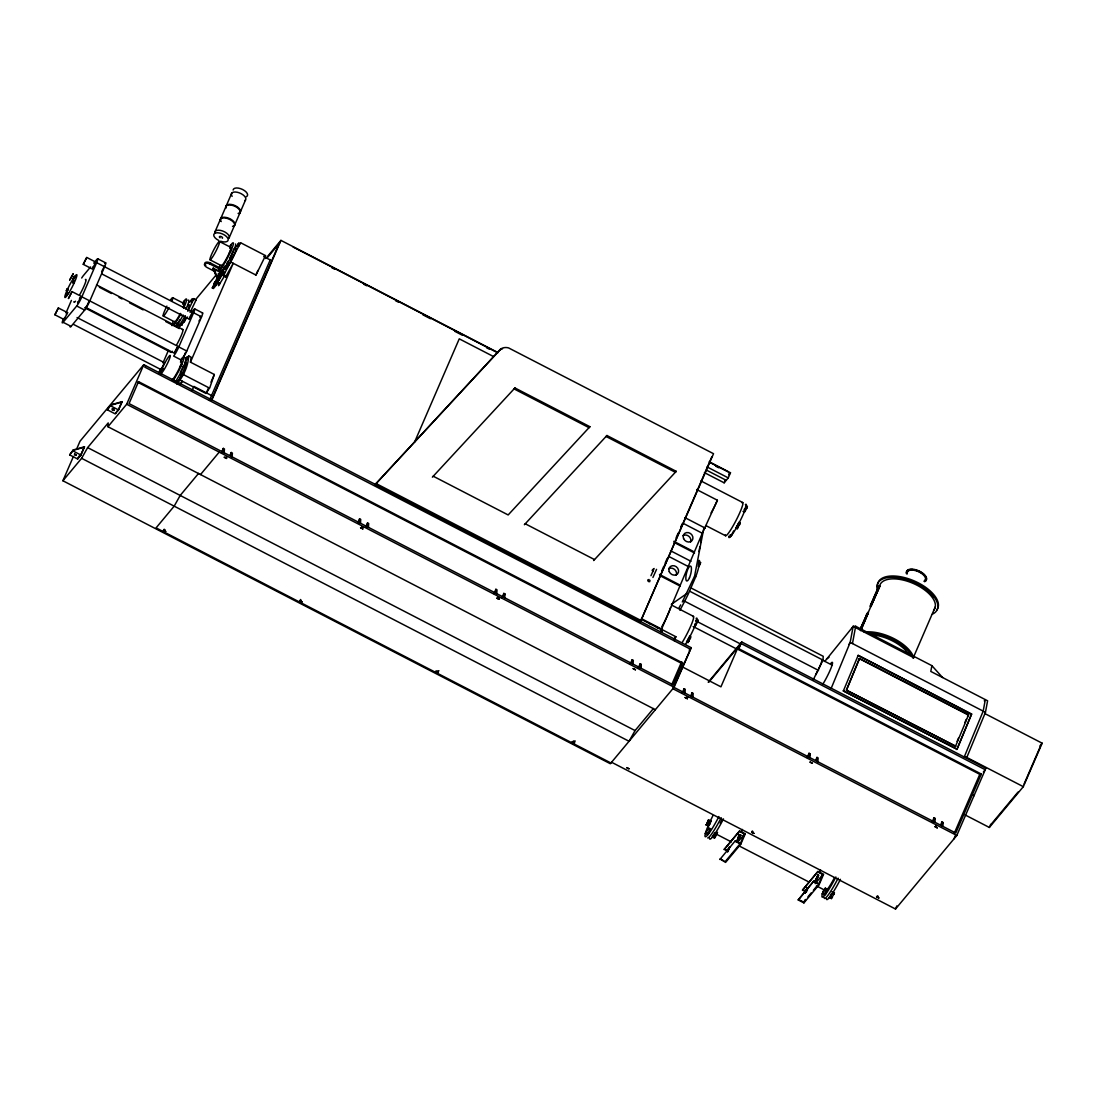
<?xml version="1.0" encoding="UTF-8"?>
<svg xmlns="http://www.w3.org/2000/svg" width="1097" height="1097" viewBox="0 0 1097 1097"><rect width="100%" height="100%" fill="white"/><g stroke="black" fill="none" stroke-linecap="round" stroke-linejoin="round"><path stroke-width="1.5" d="M655.375 709.69L107.945 426.719L108.205 422.921L87.637 447.603L81.617 458.313L62.899 480.76L610.33 763.731L674.093 687.229L691.206 647.683L143.776 364.711L80.012 441.227L76.721 448.824M223.048 452.17L223.294 448.385L224.432 448.961L224.186 452.759M230.987 456.283L231.248 452.485L232.386 453.075L232.125 456.873M359.336 522.625L359.583 518.826L360.721 519.416L360.474 523.2M367.289 526.725L367.536 522.94L368.674 523.53L368.414 527.314M495.625 593.066L495.885 589.281L497.01 589.871L496.763 593.655M503.578 597.179L503.825 593.395L504.963 593.971L504.716 597.769M631.913 663.52L632.174 659.722L633.312 660.312L633.051 664.11M639.866 667.634L640.113 663.836L641.251 664.425L641.005 668.21M683.856 692.481L684.103 688.697L685.241 689.286L684.994 693.071M691.796 696.595L692.056 692.797L693.194 693.386L692.934 697.185M808.791 757.067L809.038 753.269L810.176 753.858L809.915 757.643M813.234 679.825L822.983 660.106L823.23 656.308L691.288 588.102M816.73 761.167L816.991 757.383L818.129 757.972L817.868 761.757M933.712 821.639L933.972 817.855L935.11 818.431L934.85 822.229M941.665 825.753L941.925 821.955L943.063 822.544L942.803 826.343M701.244 539.162L700.668 542.645M942.542 677.507L931.888 665.66L855.674 626.264L853.164 626.373L850.189 642.376L831.265 688.176M852.465 643.555L855.674 626.264M931.888 665.66L930.804 671.446L987.602 700.791L985.463 712.31L966.539 758.096M821.872 660.394L821.626 661.656A12.89 1.591 -62.7 0 1 815.62 674.888M682.307 601.992L694.579 576.199L703.959 527.465M92.436 268.463L95.96 262.197L86.814 257.466L83.249 264.322L92.395 269.053M174.601 352.727L178.125 346.46L81.864 296.821L96.646 262.663A7.734 0.96 -62.7 0 0 96.865 259.413L93.739 263.17M175.095 380.865L174.985 381.646M224.007 269.478L216.274 284.507L223.267 273.126L223.377 275.731L225.639 276.91L233.236 263.307L190.453 362.161L214.313 374.488L209.938 387.268L206.071 393.508L179.949 380.001L176.919 384.073M699.941 546.58L699.242 549.899M870.47 606.956L880.027 586.155C879.341 585.812 876.997 589.254 879.451 585.867L870.744 605.818M700.613 540.19L700.942 538.668M239.708 244.11L238.57 246.139L238.94 245.042M66.053 295.107L67.246 292.817L67.123 294.956L66.053 295.107L67.246 292.817M66.711 295.45L67.904 293.16M73.142 278.734L74.322 276.444L74.802 277.445L73.142 278.734L74.322 276.444M73.801 279.077L74.994 276.787M213.737 284.356L214.916 282.066L214.71 284.15L213.737 284.356L214.916 282.066M214.299 284.644L215.492 282.368M700.119 564.228L700.572 562.596L699.159 561.87L698.707 563.488L700.119 564.228L698.638 567.08M689.081 637.727L689.533 636.095L690.959 636.836L687.984 642.554L686.571 641.814L689.081 637.727L690.493 638.454M687.984 642.554L689.931 638.07M697.665 621.903L698.117 620.271L696.705 619.544L696.238 621.163L697.665 621.903L695.155 625.989L695.608 624.371M733.632 530.907L730.657 536.625L729.244 535.885M738.336 523.9L738.788 522.268L740.214 523.008L737.239 528.727L735.826 527.986L738.336 523.9L739.762 524.627M737.239 528.727L737.705 527.095M742.998 511.421L744.41 512.162L744.863 510.53M746.92 508.062L747.372 506.444L745.96 505.703L745.507 507.335L746.92 508.062L744.41 512.162M705.398 833.432L708.36 827.714L710.637 828.879L708.689 833.363L707.661 834.598L705.398 833.432L708.36 827.714M707.661 834.598L708.114 832.98M714.476 838.122L717.452 832.404L714.476 838.122L712.214 836.942L714.723 832.856L716.985 834.035M822.352 893.877L825.314 888.159L827.591 889.338L825.643 893.822L824.615 895.056L822.352 893.877L825.314 888.159M829.167 897.401L831.43 898.58L831.883 896.948M831.43 898.58L834.406 892.862L832.129 891.683M177.07 326.796L177.947 323.684M190.453 362.161L191.111 357.197L188.684 355.908L184.982 362.216M218.605 284.754L218.536 285.686L224.748 275.649M698.981 551.037L698.666 551.53M77.86 302.018L77.613 303.211L81.178 296.355L72.032 291.624L68.467 298.48L72.032 291.624M89.104 301.058L87.28 305.048M103.68 267.503L103.913 266.31M161.218 368.414L160.985 369.607L164.536 362.75L77.064 317.54M177.796 323.094L176.398 325.603L176.946 324.122M223.212 269.204L223.569 268.326M64.586 317.554L64.037 319.501L67.603 312.645L58.292 307.955L54.891 314.77L64.037 319.501M92.642 267.86L92.943 267.106M183.226 322.929L184.886 320.091L184.2 321.942M189.891 317.211L189.342 319.158L192.907 312.302L96.646 262.663M172.873 380.138L173.093 379.356L172.407 380.275M200.312 318.363L200.861 316.416M182.623 367.509L183.034 366.604M224.405 267.476L224.446 266.832M232.303 252.763L232.893 251.734M223.966 273.811L224.57 272.673M698.295 564.036A41.233 5.087 -62.7 0 1 695.717 576.789L688.299 593.93A41.233 5.087 -62.7 0 1 679.921 610.261M709.087 824.313C707.894 828.797 713.982 814.742 709.279 823.888M878.217 587.348L870.154 605.983C869.304 607.094 872.759 605.119 870.607 605.421L879.136 586.045L879.273 587.005M860.062 629.774L867.261 613.484L867.302 614.649M860.871 628.828L867.864 612.318L860.309 628.759M861.049 629.568L867.823 613.772L866.356 614.773M860.761 630.665L868.426 612.62L867.343 614.197M871.58 605.215L879.341 586.854M843.374 690.918L858.169 655.362L971.627 714.01L957.05 749.265L843.374 690.918L957.05 749.265M846.377 690.15L955.638 746.207L846.377 690.15L859.362 658.707L968.39 715.066M846.596 689.848L859.595 658.419L968.624 714.778L955.405 746.509M957.105 741.407L958.394 738.254M964.894 722.539L966.196 719.399M956.831 749.553L971.627 714.01M964.263 756.93L983.186 711.13L985.325 699.625L984.27 700.887M114.033 410.429L113.293 409.346M279.228 243.424L211.762 399.349M498.107 352.631L280.928 240.38L211.913 399.925M704.397 472.615L724.143 482.817L725.254 480.253M724.143 482.817L728.257 477.881L730.479 472.752L709.211 461.755M185.091 320.681L185.338 316.183M230.96 262.142L255.944 275.059L265.515 255.615L240.531 242.698L223.377 275.731M66.355 290.623L67.383 288.648L67.726 290.115L66.355 290.623L67.383 288.648M72.868 282.82L73.897 280.832L74.239 282.299L72.868 282.82L73.897 280.832M73.979 282.121L73.664 283.245M66.039 312.823L71.415 300.4M69.673 454.885L73.403 449.907L84.496 446.767L80.917 455.049L77.626 458.999L69.673 454.885L73.403 449.907M62.899 480.76L73.43 456.434M77.626 458.999L78.819 456.242M80.506 455.543L84.496 446.767M107.273 409.771L111.016 404.779L122.096 401.653L118.517 409.935L115.226 413.884L107.273 409.771L111.016 404.779M115.638 413.391L116.076 412.349M118.106 410.429L122.096 401.653M107.945 426.719L126.662 404.258L143.776 364.711M138.537 381.633L129.048 403.586L673.064 684.789L682.567 662.849L138.537 381.633L137.92 382.373L681.95 663.589L682.567 662.849M145.476 365.589L144.804 367.138L690.534 649.232L672.859 688.71L956.803 835.475L985.915 768.188L741.737 641.964L708.196 682.211M215.204 231.357L220.538 219.03M220.812 218.413L226.133 206.099M226.407 205.482L231.741 193.168M162.987 362.929L168.362 350.505M189.356 302.347L192.715 298.891L196.185 299.728L190.096 312.467M215.739 271.974L207.21 267.572A4.511 2.18 23.4 0 1 204.673 263.787A4.511 2.18 23.4 0 1 210.089 264.116L210.542 263.074L220.264 268.107M181.608 360.214L173.655 356.1A7.734 0.96 -62.7 0 0 178.811 346.926L193.593 312.768A7.734 0.96 -62.7 0 0 193.812 309.519L191.714 312.028M234.305 225.9L228.971 238.227A7.734 3.73 23.4 0 0 222.499 230.946L220.62 230.425A7.734 3.73 23.4 0 0 214.998 233.346M234.566 225.296L239.9 212.969M240.174 212.352L245.495 200.038M223.034 269.533L216.315 285.069L213.435 288.525L212.297 287.935L220.223 271.466L212.996 268.436L217.124 278.172L213.408 267.942M217.124 278.172L220.223 271.466M212.297 287.935L215.177 284.48L221.457 269.985M183.199 357.896A7.734 0.96 -62.7 0 0 186.764 351.04L201.546 316.882A7.734 0.96 -62.7 0 0 202.314 313.084M218.879 284.054L219.249 283.204M185.873 362.38L185.434 363.409A13.15 1.618 -62.7 0 1 186.188 364.657L185.105 368.277A11.601 1.426 -62.7 0 1 178.468 380.577A10.49 1.289 -62.7 0 1 177.412 382.058M226.626 268.216L229.136 262.416M180.018 379.932C184.954 372.994 188.327 364.231 188.684 355.908M181.608 382.606L182.225 381.18L180.196 383.895M192.263 390.107L193.867 386.405L212.105 395.839M255.944 275.059L257.932 270.452M207.018 391.341L208.348 388.269M210.994 382.14L214.313 374.488M209.431 400.405L270.383 259.55M221.416 452.732L223.294 448.385M230 455.392L231.248 452.485M357.704 523.173L359.583 518.826M365.658 527.287L367.536 522.94M414.543 442.187L459.259 338.836L493.527 356.552M493.993 593.628L495.885 589.281M501.946 597.742L503.825 593.395M503.715 596.878L504.963 593.971M654.127 568.493L650.96 575.706M652.921 577.461L656.555 569.343M661.793 570.92L663.808 566.258M665.152 563.145L667.168 558.496M676.122 537.791L678.138 533.128M680.826 526.917L682.169 523.817M640.456 621.615L713.53 453.705L508.555 347.9A10.517 9.119 39.8 0 0 501.014 348.819L375.201 484.504L640.456 621.615L711.816 456.763M630.295 664.069L632.174 659.722M638.235 668.183L640.113 663.836M640.004 667.319L641.251 664.425M641.471 618.667L662.218 629.39L660.737 631.173L702.313 533.252L717.397 500.246L696.65 489.523M729.683 472.697L728.792 474.768L730.479 472.752M662.218 629.39L661.326 631.461L662.355 630.227L641.608 619.503M661.45 632.297L662.355 630.227M674.216 640.634L675.889 636.754L661.464 629.294M671.542 685.118L681.69 661.669M682.224 693.043L684.103 688.697M690.808 695.704L692.056 692.797M738.185 646.983L720.935 686.832L681.182 666.277M738.199 649.438L738.816 648.697L981.308 774.043L980.691 774.784L738.199 649.438L740.448 644.268M738.816 648.697L741.737 641.964M708.552 819.816L706.303 824.985L708.552 819.816L711.144 821.214M727.983 851.615L724.377 849.119L739.597 830.854L745.274 833.789L740.804 844.142L725.583 862.407L720.126 858.951L723.951 860.926M727.188 851.437L728.97 847.337M727.325 851.642L729.203 847.309M727.434 851.738L729.519 847.378M727.997 851.327L729.67 847.446M724.157 849.627L739.378 831.361L744.493 834.008L740.461 843.319L735.127 841.207L740.804 844.142M737.129 840.137C738.829 843.003 736.937 832.801 740.571 835.311M737.266 840.329L739.707 834.707L737.376 840.425M737.678 840.576L740.022 834.776M741.188 832.266L742.408 829.455M740.31 834.927L737.828 840.631L740.42 835.023M738.226 840.617L740.557 835.228M860.638 630.062L879.52 586.456A29.866 14.426 23.4 0 1 913.431 583.508A29.866 14.426 23.4 0 1 933.739 610.234M807.159 757.616L809.038 753.269M808.928 756.752L810.176 753.858M815.743 760.276L816.991 757.383M802.497 890.12L817.937 871.347L823.614 874.282L819.144 884.635L803.909 902.9L798.232 899.965L813.686 881.179L818.787 883.825L822.819 874.501L817.718 871.854L802.497 890.12L806.322 892.108M804.759 893.04L807.104 887.734M804.979 892.876L807.351 887.692M805.253 892.889L807.653 887.761M806.13 891.71L807.817 887.83M806.391 891.902L807.954 887.912M803.909 902.9L805.198 899.938M798.232 899.965L813.686 881.179M815.277 880.534C823.737 867.014 812.507 882.537 816.429 880.946M815.4 880.726L817.855 875.104M815.524 880.822L817.992 875.118M818.156 875.173L815.811 880.973L818.444 875.324M819.322 872.663L820.542 869.839M816.127 881.042L818.568 875.42M913.047 658.255L935.302 606.819M932.093 822.202L933.972 817.855M611.564 762.25L895.509 909.029L896.852 905.916M933.849 821.338L935.11 818.431M940.664 824.862L941.925 821.955M941.802 825.451L943.063 822.544M954.239 833.363L979.991 773.879M981.308 774.043L955.775 833.034L673.531 687.147M953.924 838.931L955.281 835.804M965.113 814.934L989.343 827.453L990.687 824.354M1024.063 784.067L1040.436 746.248M989.343 827.453L1023.336 786.672L1042.15 743.19L984.599 713.448M103.379 268.258L101.596 271.686M193.908 298.549L187.82 311.287M175.109 351.369L175.493 350.519M185.53 352.521L184.694 354.276M738.075 524.229L736.896 526.519M688.82 638.056L687.627 640.346M825.479 892.931L826.37 891.217M363.601 527.191L361.708 527.067M575.335 741.092L573.443 740.982M192.194 301.127L191.838 302.224L192.811 300.084M183.583 307.873L184.145 306.392L183.268 307.654M185.859 309.052L186.408 307.571L185.914 308.161M190.275 316.361L190.727 315.456M186.051 358.321L186.929 356.964L185.887 359.144M744.945 508.322L744.328 509.502M705.974 824.766L708.58 826.164L710.376 822.023M709.348 831.883L710.033 830.031L709.183 831.169M180.265 325.576L181.581 323.149L182.129 325.288M175.945 349.614L176.891 347.941M224.062 268.175L223.198 269.437M223.226 273.112L223.843 271.59L223.061 273.386M198.996 320.996L199.476 320.118M709.498 823.449L710.184 822.27M824.793 661.436L853.164 626.373L913.527 657.583M679.07 607.752L680.688 604.872M653.469 708.497L635.067 730.575L629.047 741.27L81.617 458.313M851.958 628.444L853.164 626.373M848.982 644.446L850.189 642.376L985.463 712.31M79.478 298.631L79.944 297.836M177.138 323.766L177.645 322.984M191.193 314.578L192.907 312.302M183.748 355.949L184.214 355.154M183.46 365.836L181.663 369.675A11.601 1.426 -62.7 0 1 180.319 372.363M94.726 263.678L95.96 262.197M66.368 314.126L67.603 312.645M86.814 305.844L86.019 306.995M825.616 893.507L826.589 890.887M230.685 259.66L234.36 254.449M234.319 248.608L240.531 242.698M224.295 267.024L225.447 265.57M177.316 347.269L178.125 346.46M200.052 317.225L200.696 316.457M858.169 655.362L971.394 714.298M858.457 659.9L859.595 658.419M967.485 716.259L968.624 714.778M90.598 266.928L83.29 275.704A7.734 0.96 -62.7 0 0 81.699 278.021M104.832 263.527A7.734 0.96 -62.7 0 1 104.613 266.777L89.831 300.935A7.734 0.96 -62.7 0 1 84.675 310.108L71.086 326.399L63.132 322.285L76.708 305.994A7.734 0.96 -62.7 0 0 81.864 296.821M216.945 274.017L195.321 299.975L196.185 299.728M187.546 317.033L180.237 325.809A7.734 0.96 -62.7 0 0 178.633 328.126M78.477 457.463L80.945 454.501M116.899 411.361L118.545 409.387M163.206 368.633L160.08 372.39A7.734 0.96 -62.7 0 1 160.299 369.141M265.803 258.535L280.928 240.38M267.229 257.809L280.037 242.451M198.598 473.369L180.196 495.446L174.176 506.156L156.076 527.876L610.947 762.991M200.518 474.562L219.235 452.101M375.201 484.504L500.397 349.271M514.946 387.954L514.123 388.941L589.075 427.693L589.898 426.706L514.946 387.954L432.369 477.181M606.943 435.509L606.12 436.496L675.395 472.313L676.218 471.326L606.943 435.509L524.366 524.736M621.149 611.646L621.972 610.659M699.543 563.831L700.572 562.596M746.344 507.678L747.372 506.444M739.186 524.243L740.214 523.008M673.832 639.222L675.889 636.754M695.676 620.779L696.705 619.544M697.089 621.505L698.117 620.271M689.149 650.151L691.206 647.683M708.772 682.252L741.065 643.528L985.243 769.737L983.323 772.041M719.893 859.472L735.347 840.686M737.966 841.838L744.493 834.008M743.108 836.394L745.274 833.789M725.227 861.584L740.461 843.319M815.208 883.634L822.819 874.501M805.747 899.471L803.566 902.077L798.465 899.444M807.927 896.866L811.177 892.944M813.357 890.339L816.621 886.431M826.562 890.572L827.591 889.338M833.377 894.096L834.406 892.862M895.509 909.029L956.803 835.475M1039.956 745.823L1042.15 743.19M991.057 824.396L1018.016 792.061M177.207 381.646L177.988 380.796A10.312 1.275 -62.7 0 0 179.003 379.397M589.898 426.706L508.158 514.946L433.192 476.194M593.655 560.553L676.218 471.326M183.775 365.37L182.596 367.975M826.48 890.174L827.357 889.283A15.797 1.947 -62.7 0 0 834.474 877.696M114.033 410.429C109.275 409.551 114.266 409.702 114.253 408.674M227.244 456.887L225.996 456.928M438.978 670.788L437.73 670.829M688.093 697.144L686.845 697.185M499.574 350.258L500.191 349.806A10.517 9.119 39.8 0 1 502.495 348.819M671.309 604.378L687.161 593.34M828.989 657.309L826.494 658.982M86.649 257.507L83.249 264.322M233.154 251.432L230.919 255.834A11.601 1.426 -62.7 0 1 229.575 258.535M54.891 314.77L58.456 307.914M264.226 255.985L265.515 255.615M499.67 597.892L497.764 597.33M738.829 834.502L741.065 835.16M110.605 405.273L121.685 402.146M72.992 450.401L84.085 447.261M653.181 569.11L652.153 570.303L653.222 571.455M656.445 627.319L658.145 627.95M649.013 579.504C645.379 579.669 650.398 583.947 650 580.34M76.2 454.816C70.962 453.555 79.546 457.435 74.555 453.678M648.807 623.041L649.794 623.74M165.153 529.933L164.166 529.234M878.299 896.441L877.312 895.742M293.105 247.031L496.941 352.398M709.91 462.481L728.161 471.916M331.774 267.723L334.804 269.3M363.656 284.205L366.686 285.769M395.523 300.674L398.568 302.251M422.852 314.798L430.435 318.72M454.734 331.28L462.317 335.202M486.602 347.763L489.646 349.326M715.82 466.239L718.85 467.802M707.044 466.911L728.257 477.881M706.468 470.119L726.228 480.321M700.914 480.925L742.751 502.549M263.897 256.671L269.766 259.715M744.027 510.187L745.439 510.928M219.51 241.532A10.312 1.275 -62.7 0 1 213.298 255.875A10.312 1.275 -62.7 0 1 211.474 254.627A10.312 1.275 -62.7 0 1 219.51 241.532L230.864 247.401M736.855 526.752L738.267 527.492M210.007 259.824L221.375 265.693M210.089 264.116L220.031 269.245M730.273 534.65L731.685 535.391M212.996 268.436L219.811 271.96M705.837 525.559L725.528 535.734M684.857 517.606L705.302 528.178M217.7 282.601L219.976 283.766M683.335 523.434L702.313 533.252M213.915 283.698L214.71 284.15M215.177 284.48L216.315 285.069M673.805 541.315L694.25 551.887M674.107 542.453L694.552 553.011M670.528 550.735L690.973 561.294M97.743 258.769L105.696 262.882M172.709 297.685L184.063 303.554M194.676 308.874L202.643 312.988M669.005 556.563L687.984 566.381M193.593 312.768L201.546 316.882M694.579 576.199L695.717 576.789M101.87 273.948L189.342 319.158M166.895 306.104A10.312 1.275 -62.7 0 0 163.206 315.977L174.56 321.846M659.475 574.444L679.921 585.003M659.777 575.568L680.222 586.141M689.519 591.132L822.983 660.106M96.536 284.891L182.884 329.525M821.722 659.75L832.362 665.248M99.388 287.277L111.455 293.516M118.997 297.41L122.014 298.974M129.556 302.868L143.131 309.875M165.757 321.572L179.318 328.593M73.91 276.938L74.802 277.445M73.321 278.09L74.212 278.583M73.307 281.778L74.239 282.299M683.541 600.635L818.527 670.404M525.189 523.749L594.478 559.566M178.811 346.926L186.764 351.04M66.807 289.594L67.726 290.115M965.785 756.93L1023.336 786.672M672.296 605.434L693.496 616.391M66.835 293.31L67.726 293.804M66.231 294.449L67.123 294.956M697.212 621.588L741.202 644.323M85.58 307.325L174.56 353.316M84.675 307.763L171.009 352.384M694.758 624.015L696.184 624.755M76.708 305.994L84.675 310.108M693.126 626.497L737.102 649.232M183.446 374.625L209.568 388.132M687.6 640.579L689.012 641.32M73.513 324.397L160.985 369.607M376.024 483.516L641.279 620.641M972.614 794.708L974.314 795.586M126.662 404.258L674.093 687.229M110.564 405.821L118.517 409.935M87.637 447.603L635.067 730.575M72.964 450.936L80.917 455.049M707.757 822.627L710.033 823.806M813.453 881.7L819.144 884.635M707.908 829.332L710.184 830.511M824.862 889.79L827.124 890.956M833.939 894.48L831.677 893.315L830.196 896.167L832.458 897.346M716.204 834.077L731.397 841.92M738.994 845.856L808.873 881.974M816.456 885.896L824.053 889.818M706.427 832.198L708.689 833.363M713.242 835.708L715.505 836.888M823.381 892.643L825.643 893.822M724.377 849.119L727.215 850.586M802.716 889.612L805.555 891.079M112.95 409.318L112.155 408.564M936.413 826.206L935.631 825.451M753.049 831.732L752.281 830.978M301.14 600.251L300.359 599.497M68.179 289.087L67.15 291.062M186.092 363.56L185.626 366.425A10.312 1.275 -62.7 0 1 182.692 372.994M225.31 275.429L225.639 276.91M830.909 663.287A15.454 1.906 -62.7 0 1 831.142 667.785A15.454 1.906 -62.7 0 1 822.613 684.542M696.115 618.379A18.69 2.304 -62.7 0 1 695.059 625.674A18.69 2.304 -62.7 0 1 685.639 644.158M692.701 616.61A18.69 2.304 -62.7 0 1 691.645 623.919A18.69 2.304 -62.7 0 1 682.238 642.403M741.956 502.783A18.69 2.304 -62.7 0 1 742.559 505.429L741.586 508.336A18.69 2.304 -62.7 0 1 731.493 528.576A18.69 2.304 -62.7 0 1 725.323 534.829M717.397 500.246A18.69 2.304 -62.7 0 1 711.048 512.957M670.582 607.519A18.69 2.304 -62.7 0 1 661.793 626.785M682.965 535.651A5.156 4.47 39.8 0 1 688.916 536.364A5.156 4.47 39.8 0 1 690.548 542.096M668.635 568.767A5.156 4.47 39.8 0 1 674.573 569.48A5.156 4.47 39.8 0 1 676.218 575.226M745.37 504.538A18.69 2.304 -62.7 0 1 739.46 522.213A18.69 2.304 -62.7 0 1 728.723 536.598M698.57 560.704A18.69 2.304 -62.7 0 1 698.186 566.258M232.509 226.366A7.734 3.73 23.4 0 0 234.539 222.718A7.734 3.73 23.4 0 0 228.107 218.001L226.215 217.48A7.734 3.73 23.4 0 0 221.21 221.594M239.077 213.641A7.734 3.73 23.4 0 0 233.428 205.688L231.549 205.166A7.734 3.73 23.4 0 0 225.927 208.087M244.672 200.71A7.734 3.73 23.4 0 0 239.036 192.757L237.144 192.236A7.734 3.73 23.4 0 0 232.139 196.336M238.104 213.421A7.734 3.73 23.4 0 0 240.133 209.788A7.734 3.73 23.4 0 0 233.702 205.07L231.81 204.549A7.734 3.73 23.4 0 0 226.188 207.47M218.701 240.435A7.734 3.73 23.4 0 1 215.698 232.962A7.734 3.73 23.4 0 1 227.71 238.035A7.734 3.73 23.4 0 1 220.566 241.217M220.072 237.802A1.673 0.809 23.4 0 1 219.688 236.472A1.673 0.809 23.4 0 1 221.868 236.952A1.673 0.809 23.4 0 1 222.266 238.282M233.483 226.585A7.734 3.73 23.4 0 0 227.833 218.618L225.955 218.097A7.734 3.73 23.4 0 0 220.332 221.018M205.866 265.282A4.511 2.18 23.4 0 1 205.633 262.375A4.511 2.18 23.4 0 1 210.542 263.074M233.126 190.042A7.734 3.73 23.4 0 1 242.629 189.507A7.734 3.73 23.4 0 1 246.427 196.678M182.335 329.676A12.89 1.591 -62.7 0 1 176.686 344.787M172.462 351.301A12.89 1.591 -62.7 0 1 170.858 351.767M85.388 279.57A12.89 1.591 -62.7 0 1 79.738 294.682M75.528 301.195A12.89 1.591 -62.7 0 1 73.924 301.661M71.086 326.399A7.734 0.96 -62.7 0 1 70.139 326.673M63.132 322.285A7.734 0.96 -62.7 0 1 63.352 319.035M181.43 375.352A10.312 1.275 -62.7 0 1 180.169 377.546M187.889 305.734A11.601 1.426 -62.7 0 1 188.478 308.353M185.05 315.867A11.601 1.426 -62.7 0 1 178.633 323.56M179.949 319.721A11.601 1.426 -62.7 0 1 178.646 321.723M183.226 302.237A15.454 1.906 -62.7 0 1 184.255 306.776M180.895 313.783A15.454 1.906 -62.7 0 1 173.943 325.123M172.023 325.672A15.454 1.906 -62.7 0 1 173.148 321.64M182.897 304.418A10.312 1.275 -62.7 0 1 183.418 306.749M180.374 313.427A10.312 1.275 -62.7 0 1 174.45 321.352M170.57 299.851A10.312 1.275 -62.7 0 1 172.064 300.88M169.02 307.558A10.312 1.275 -62.7 0 1 163.206 315.977M188.053 300.345A15.454 1.906 -62.7 0 1 186.517 307.955M183.172 314.962A15.454 1.906 -62.7 0 1 176.206 326.303M160.752 373.652A10.312 1.275 -62.7 0 1 166.552 359.994A10.312 1.275 -62.7 0 1 169.363 359.185A10.312 1.275 -62.7 0 1 161.19 373.529M180.443 362.092A10.312 1.275 -62.7 0 1 179.113 368.702A10.312 1.275 -62.7 0 1 172.106 379.521M180.772 359.912A15.454 1.906 -62.7 0 1 183.021 361.434A15.454 1.906 -62.7 0 1 172.942 380.837M185.599 358.02A15.454 1.906 -62.7 0 1 184.063 365.63A15.454 1.906 -62.7 0 1 175.218 382.017M229.698 248.265A10.312 1.275 -62.7 0 1 227.792 256.067A10.312 1.275 -62.7 0 1 221.251 265.2M230.027 246.085A15.454 1.906 -62.7 0 1 232.276 247.607A15.454 1.906 -62.7 0 1 222.197 267.01A15.454 1.906 -62.7 0 1 219.962 265.488M235.512 248.745A11.601 1.426 -62.7 0 1 231.851 259.701A11.601 1.426 -62.7 0 1 225.187 268.628M235.512 244A15.454 1.906 -62.7 0 1 229.026 260.579A15.454 1.906 -62.7 0 1 221.1 270.698M233.606 249.211A11.601 1.426 -62.7 0 1 233.003 251.021M228.162 261.168A11.601 1.426 -62.7 0 1 226.75 263.568M906.465 573.758A10.723 5.183 23.4 0 1 918.532 571.222A10.723 5.183 23.4 0 1 924.62 581.725M906.643 573.333A10.723 5.183 23.4 0 1 918.71 570.797A10.723 5.183 23.4 0 1 924.798 581.3M907.274 573.937A9.859 4.758 23.4 0 1 918.354 571.606A9.859 4.758 23.4 0 1 923.948 581.245M907.342 572.154A9.859 4.758 23.4 0 1 914.939 569.987A9.859 4.758 23.4 0 1 924.922 576.007M925.649 577.516A9.859 4.758 23.4 0 1 925.237 579.998M877.408 590.035A32.512 15.715 23.4 0 1 913.966 582.356A32.512 15.715 23.4 0 1 932.409 614.169M871.375 634.765A29.866 14.426 23.4 0 1 908.604 654.004M866.822 633.147A32.512 15.715 23.4 0 1 912.293 656.65M864.175 632.133A32.512 15.715 23.4 0 1 913.815 657.789M931.559 594.547A29.866 14.426 23.4 0 1 933.328 596.878M877.957 588.746A32.512 15.715 23.4 0 1 910.579 579.477A32.512 15.715 23.4 0 1 936.632 610.151M722.073 819.582A15.797 1.947 -62.7 0 1 720.126 823.175M723.472 818.869A23.188 2.866 -62.7 0 1 709.498 838.327M721.195 817.69A23.188 2.866 -62.7 0 1 707.647 837.943M718.919 816.511A23.188 2.866 -62.7 0 1 706.015 836.558A23.188 2.866 -62.7 0 1 709.663 822.407M710.266 821.118A23.188 2.866 -62.7 0 1 712.885 815.757M840.425 879.314A23.188 2.866 -62.7 0 1 826.452 898.772M838.149 878.149A23.188 2.866 -62.7 0 1 824.176 897.607M835.873 876.969A23.188 2.866 -62.7 0 1 824.286 895.796A23.188 2.866 -62.7 0 1 823.285 890.915M190.672 301.51L191.852 299.303L190.672 301.51M237.405 245.426L238.598 243.232L237.405 245.426M181.142 375.229L182.335 373.158L181.142 375.229M182.28 375.818L183.46 373.693L182.28 375.818M69.714 280.023L73.238 273.756L69.714 280.023M174.135 324.191L175.547 321.682L174.135 324.191M183.103 303.485L184.502 300.976L183.103 303.485M180.635 361.16L182.047 358.65L180.635 361.16M180.278 366.576L181.691 364.067L180.278 366.576M186.901 359.638L188.067 357.553L186.901 359.638M217.179 282.382L218.934 279.241L217.179 282.382M220.936 268.025L222.348 265.529L220.936 268.025M229.904 247.332L231.302 244.823L229.904 247.332M229.534 252.749L230.946 250.239L229.534 252.749M163.453 530.276L165.716 531.442L163.453 530.276M224.295 457.257L226.572 458.436L224.295 457.257M299.742 600.717L302.018 601.896L299.742 600.717M360.584 527.712L362.86 528.891L360.584 527.712M436.03 671.172L438.306 672.338L436.03 671.172M496.872 598.167L499.149 599.332L496.872 598.167M572.319 741.613L574.595 742.792L572.319 741.613M633.175 668.608L635.437 669.787L633.175 668.608M626.73 767.626L628.992 768.791L626.73 767.626M685.145 697.527L687.421 698.707L685.145 697.527M751.664 832.198L753.927 833.377L751.664 832.198M810.08 762.1L812.356 763.279L810.08 762.1M876.585 896.784L878.862 897.949L876.585 896.784M935.014 826.685L937.291 827.851L935.014 826.685M683.582 538.558A5.156 4.47 39.8 0 0 691.988 540.629A5.156 4.47 39.8 0 0 688.614 532.676A5.156 4.47 39.8 0 0 683.582 538.558M669.252 571.674A5.156 4.47 39.8 0 0 677.658 573.745A5.156 4.47 39.8 0 0 674.285 565.805A5.156 4.47 39.8 0 0 669.252 571.674M689.478 577.762A7.734 2.153 -75.8 0 0 690.534 566.052A7.734 2.153 -75.8 0 0 685.886 576.816A7.734 2.153 -75.8 0 0 689.478 577.762M69.029 292.611A12.89 1.591 -62.7 0 0 76.79 274.689A12.89 1.591 -62.7 0 0 66.739 291.062A12.89 1.591 -62.7 0 0 69.029 292.611"/></g></svg>
